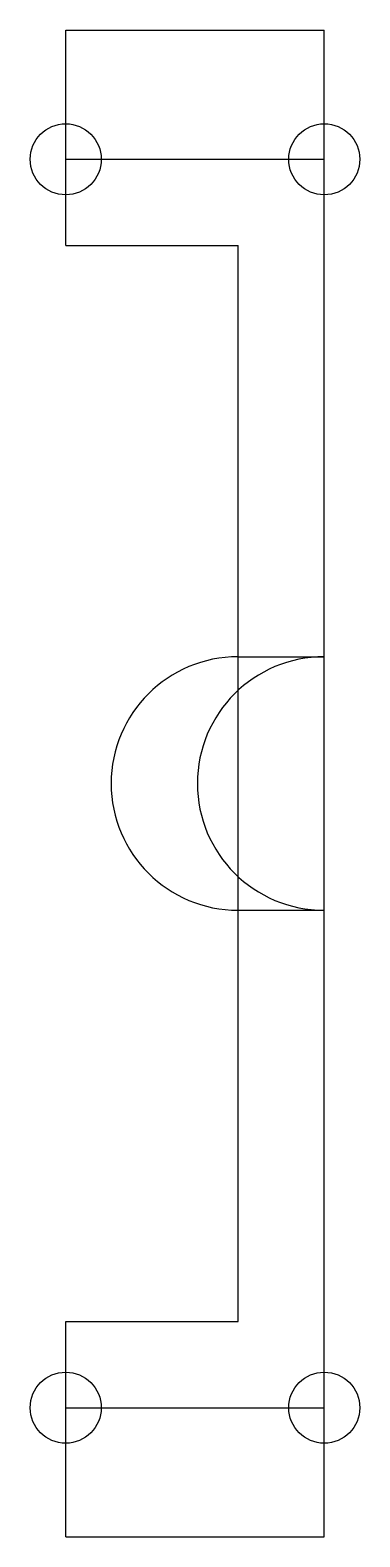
# Model space of a CAD drawing. Header units: millimetres. Extents: x 365.6 to 380.8, y 312 to 382.
import ezdxf

# ---------------------------------------------------------------- set-up
doc = ezdxf.new("R2010")
doc.units = ezdxf.units.MM
doc.layers.add('ExtruderRearRetainer', color=7, linetype='CONTINUOUS')

msp = doc.modelspace()

# ---------------------------------------------------------------- linework, layer by layer
at = {"layer": 'ExtruderRearRetainer'}
for p, q in [((367.2, 372, 398), (367.2, 382, 398)), ((367.2, 372, 348), (367.2, 382, 348)), ((367.2, 382, 348), (367.2, 382, 398)), ((367.2, 372, 398), (367.2, 382, 398)), ((367.2, 382, 398), (379.2, 382, 398)), ((367.2, 372, 348), (367.2, 382, 348)), ((367.2, 382, 348), (379.2, 382, 348)), ((367.2, 382, 348), (379.2, 382, 348)), ((367.2, 382, 348), (367.2, 382, 398)), ((367.2, 382, 398), (379.2, 382, 398)), ((379.2, 312, 348), (379.2, 382, 348)), ((379.2, 352.891, 398), (379.2, 382, 398)), ((379.2, 382, 348), (379.2, 382, 398)), ((379.2, 352.891, 398), (379.2, 382, 398)), ((379.2, 312, 348), (379.2, 382, 348)), ((379.2, 382, 348), (379.2, 382, 398)), ((367.2, 376, 383.65), (379.2, 376, 383.65)), ((367.2, 376, 383.65), (379.2, 376, 383.65)), ((367.2, 372, 348), (367.2, 372, 398)), ((367.2, 372, 348), (375.2, 372, 348)), ((367.2, 372, 398), (375.2, 372, 398)), ((367.2, 372, 348), (367.2, 372, 398)), ((367.2, 372, 398), (375.2, 372, 398)), ((367.2, 372, 348), (375.2, 372, 348)), ((375.2, 372, 348), (375.2, 372, 398)), ((375.2, 352.891, 398), (375.2, 372, 398)), ((375.2, 372, 348), (375.2, 372, 398)), ((375.2, 322, 348), (375.2, 372, 348)), ((375.2, 352.891, 398), (375.2, 372, 398)), ((375.2, 322, 348), (375.2, 372, 348)), ((375.2, 352.891, 398), (379.2, 352.891, 398)), ((375.2, 352.891, 398), (379.2, 352.891, 398)), ((375.2, 322, 398), (375.2, 341.109, 398)), ((375.2, 341.109, 398), (379.2, 341.109, 398)), ((375.2, 322, 398), (375.2, 341.109, 398)), ((375.2, 341.109, 398), (379.2, 341.109, 398)), ((379.2, 312, 398), (379.2, 341.109, 398)), ((379.2, 312, 398), (379.2, 341.109, 398)), ((367.2, 322, 348), (375.2, 322, 348)), ((367.2, 322, 398), (375.2, 322, 398)), ((367.2, 322, 348), (367.2, 322, 398)), ((367.2, 312, 398), (367.2, 322, 398)), ((367.2, 312, 348), (367.2, 322, 348)), ((367.2, 322, 348), (367.2, 322, 398)), ((367.2, 322, 398), (375.2, 322, 398)), ((367.2, 312, 398), (367.2, 322, 398)), ((367.2, 312, 348), (367.2, 322, 348)), ((367.2, 322, 348), (375.2, 322, 348)), ((375.2, 322, 348), (375.2, 322, 398)), ((375.2, 322, 348), (375.2, 322, 398)), ((367.2, 318, 383.65), (379.2, 318, 383.65)), ((367.2, 318, 383.65), (379.2, 318, 383.65)), ((367.2, 312, 348), (367.2, 312, 398)), ((367.2, 312, 398), (379.2, 312, 398)), ((367.2, 312, 348), (379.2, 312, 348)), ((367.2, 312, 348), (379.2, 312, 348)), ((367.2, 312, 398), (379.2, 312, 398)), ((367.2, 312, 348), (367.2, 312, 398)), ((379.2, 312, 348), (379.2, 312, 398)), ((379.2, 312, 348), (379.2, 312, 398))]:
    msp.add_line(p, q, dxfattribs=at)
for centre in [(367.2, 376), (367.2, 376), (379.2, 376), (379.2, 376), (367.2, 318), (367.2, 318), (379.2, 318), (379.2, 318)]:
    msp.add_circle(centre, 1.65, dxfattribs=at)
for centre in [(375.2, 347, 382), (375.2, 347, 382), (379.2, 347, 382), (379.2, 347, 382)]:
    msp.add_arc(centre, 5.891, 90, -90, dxfattribs=at)

doc.saveas('drawing.dxf')
